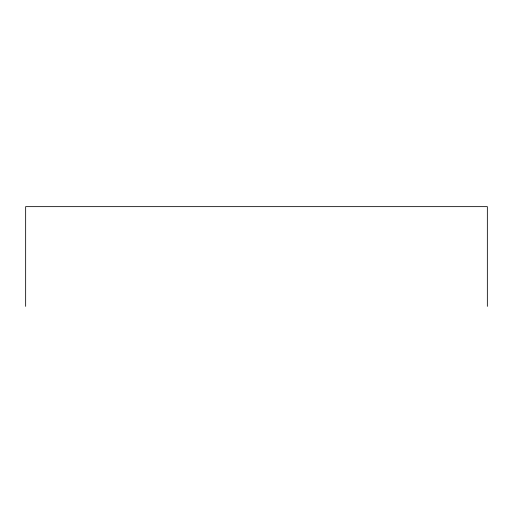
<?xml version="1.0" encoding="UTF-8"?>
<svg xmlns="http://www.w3.org/2000/svg" width="513" height="513" viewBox="0 0 513 513"><rect width="100%" height="100%" fill="white"/><g stroke="black" fill="none" stroke-linecap="round" stroke-linejoin="round"><path stroke-width="0.77" d="M487.35 306.357L487.35 206.643L25.65 206.643L25.65 306.357"/></g></svg>
